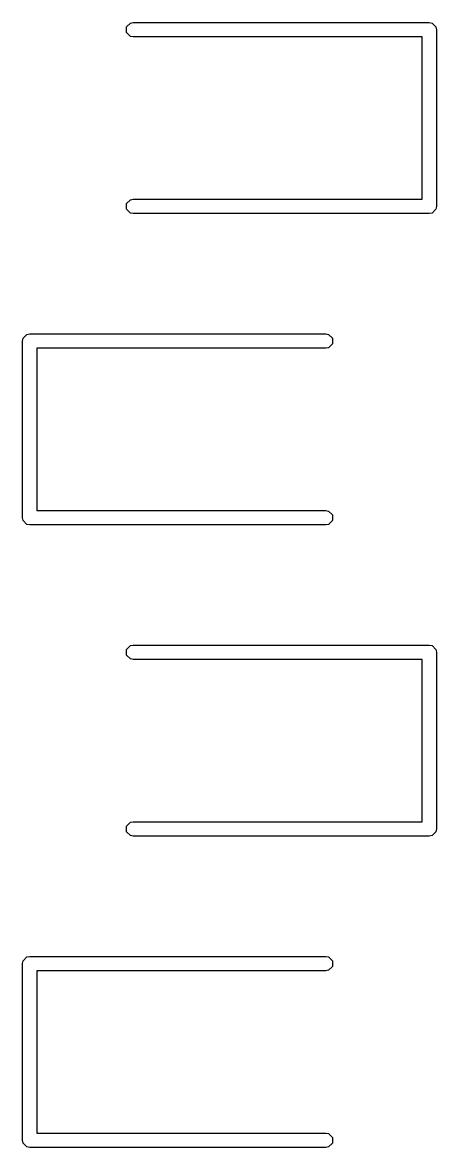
# Model space of a CAD drawing. Header units: millimetres. Extents: x 60 to 220, y -152 to -53.
# Drawn here: x 67.52 to 70.96, y -150.04 to -140.68 of the extents above; entities that cross this region are included whole.
import ezdxf

# ---------------------------------------------------------------- set-up
doc = ezdxf.new("R2010")
doc.units = ezdxf.units.MM
doc.layers.add('F.Silkscreen', color=41, linetype='CONTINUOUS', true_color=0xf2eda1)

msp = doc.modelspace()

# ---------------------------------------------------------------- linework, layer by layer
at = {"layer": 'F.Silkscreen', "linetype": 'CONTINUOUS'}
for p, q in [((68.420739, -140.683767), (68.4437, -140.6792)), ((68.4437, -140.6792), (70.9037, -140.6792)), ((70.9037, -140.6792), (70.926661, -140.683767)), ((68.388267, -140.716239), (68.420739, -140.683767)), ((68.388267, -140.762161), (68.388267, -140.716239)), ((68.420739, -140.794633), (68.388267, -140.762161)), ((70.926661, -140.683767), (70.959133, -140.716239)), ((70.959133, -140.716239), (70.9637, -140.7392)), ((70.9637, -140.7392), (70.9637, -142.2092)), ((68.4437, -140.7992), (68.420739, -140.794633)), ((70.8437, -140.7992), (68.4437, -140.7992)), ((70.8437, -142.1492), (70.8437, -140.7992)), ((68.388267, -142.186239), (68.420739, -142.153767)), ((68.420739, -142.153767), (68.4437, -142.1492)), ((68.4437, -142.1492), (70.8437, -142.1492)), ((68.388267, -142.232161), (68.388267, -142.186239)), ((68.420739, -142.264633), (68.388267, -142.232161)), ((68.4437, -142.2692), (68.420739, -142.264633)), ((70.9037, -142.2692), (68.4437, -142.2692)), ((70.926661, -142.264633), (70.9037, -142.2692)), ((70.959133, -142.232161), (70.926661, -142.264633)), ((70.9637, -142.2092), (70.959133, -142.232161)), ((67.528267, -143.306239), (67.560739, -143.273767)), ((67.560739, -143.273767), (67.5837, -143.2692)), ((67.5837, -143.2692), (70.0437, -143.2692)), ((70.0437, -143.2692), (70.066661, -143.273767)), ((70.066661, -143.273767), (70.099133, -143.306239)), ((67.5237, -143.3292), (67.528267, -143.306239)), ((67.5237, -144.7992), (67.5237, -143.3292)), ((70.0437, -143.3892), (67.6437, -143.3892)), ((67.6437, -143.3892), (67.6437, -144.7392)), ((70.066661, -143.384633), (70.0437, -143.3892)), ((70.099133, -143.352161), (70.066661, -143.384633)), ((70.099133, -143.306239), (70.099133, -143.352161)), ((67.528267, -144.822161), (67.5237, -144.7992)), ((67.6437, -144.7392), (70.0437, -144.7392)), ((70.0437, -144.7392), (70.066661, -144.743767)), ((70.066661, -144.743767), (70.099133, -144.776239)), ((70.099133, -144.776239), (70.099133, -144.822161)), ((67.560739, -144.854633), (67.528267, -144.822161)), ((67.5837, -144.8592), (67.560739, -144.854633)), ((70.0437, -144.8592), (67.5837, -144.8592)), ((70.066661, -144.854633), (70.0437, -144.8592)), ((70.099133, -144.822161), (70.066661, -144.854633)), ((68.388267, -145.896239), (68.420739, -145.863767)), ((68.388267, -145.942161), (68.388267, -145.896239)), ((68.420739, -145.863767), (68.4437, -145.8592)), ((68.4437, -145.8592), (70.9037, -145.8592)), ((70.9037, -145.8592), (70.926661, -145.863767)), ((70.926661, -145.863767), (70.959133, -145.896239)), ((70.959133, -145.896239), (70.9637, -145.9192)), ((70.9637, -145.9192), (70.9637, -147.3892)), ((68.420739, -145.974633), (68.388267, -145.942161)), ((68.4437, -145.9792), (68.420739, -145.974633)), ((70.8437, -145.9792), (68.4437, -145.9792)), ((70.8437, -147.3292), (70.8437, -145.9792)), ((68.388267, -147.366239), (68.420739, -147.333767)), ((68.388267, -147.412161), (68.388267, -147.366239)), ((68.420739, -147.444633), (68.388267, -147.412161)), ((68.420739, -147.333767), (68.4437, -147.3292)), ((68.4437, -147.3292), (70.8437, -147.3292)), ((70.959133, -147.412161), (70.926661, -147.444633)), ((70.9637, -147.3892), (70.959133, -147.412161)), ((68.4437, -147.4492), (68.420739, -147.444633)), ((70.9037, -147.4492), (68.4437, -147.4492)), ((70.926661, -147.444633), (70.9037, -147.4492)), ((67.560739, -148.453767), (67.5837, -148.4492)), ((67.5837, -148.4492), (70.0437, -148.4492)), ((70.0437, -148.4492), (70.066661, -148.453767)), ((67.5237, -148.5092), (67.528267, -148.486239)), ((67.5237, -149.9792), (67.5237, -148.5092)), ((67.528267, -148.486239), (67.560739, -148.453767)), ((70.066661, -148.453767), (70.099133, -148.486239)), ((70.099133, -148.532161), (70.066661, -148.564633)), ((70.099133, -148.486239), (70.099133, -148.532161)), ((70.0437, -148.5692), (67.6437, -148.5692)), ((67.6437, -148.5692), (67.6437, -149.9192)), ((70.066661, -148.564633), (70.0437, -148.5692)), ((67.6437, -149.9192), (70.0437, -149.9192)), ((70.0437, -149.9192), (70.066661, -149.923767)), ((70.066661, -149.923767), (70.099133, -149.956239)), ((67.528267, -150.002161), (67.5237, -149.9792)), ((67.560739, -150.034633), (67.528267, -150.002161)), ((67.5837, -150.0392), (67.560739, -150.034633)), ((70.0437, -150.0392), (67.5837, -150.0392)), ((70.066661, -150.034633), (70.0437, -150.0392)), ((70.099133, -150.002161), (70.066661, -150.034633)), ((70.099133, -149.956239), (70.099133, -150.002161))]:
    msp.add_line(p, q, dxfattribs=at)

doc.saveas('drawing.dxf')
